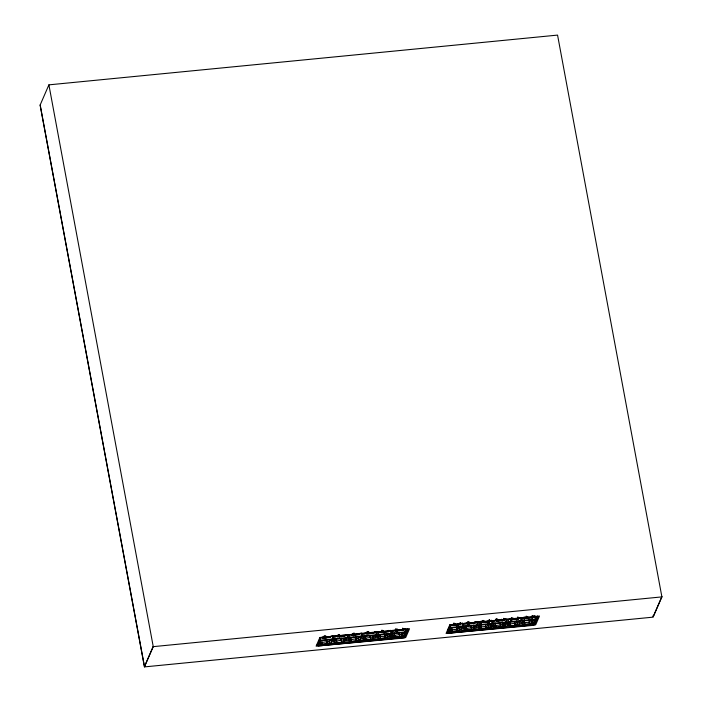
<?xml version="1.0" encoding="UTF-8"?>
<svg xmlns="http://www.w3.org/2000/svg" width="702" height="702" viewBox="0 0 702 702"><rect width="100%" height="100%" fill="white"/><g stroke="black" fill="none" stroke-linecap="round" stroke-linejoin="round"><path stroke-width="1.05" d="M48.903 84.854L40.102 105.107L144.436 666.9L653.097 617.146L661.898 596.893L557.563 35.1L48.903 84.854L153.247 646.647L144.436 666.9M153.203 646.419L144.48 666.488L40.181 104.923M318.497 642.023L320.156 638.197M318.603 645.498L317.453 645.603L320.832 637.837L322.174 637.276L408.195 629.29L404.817 637.065L403.474 637.627L318.41 645.945L318.401 644.41L318.208 644.866L404.264 636.424L407.608 628.738M319.858 642.233L320.13 641.61L320.165 643.909L322.358 643.69L322.042 642.023L319.858 642.233L320.165 643.909M323.253 636.811L322.981 637.425L321.068 637.618L319.919 640.259L333.055 638.969L334.205 636.328L331.098 636.038M326.588 639.443L327.079 643.681L322.157 644.155L322.042 642.023M324.552 637.951L325.105 637.899L324.552 637.951L324.166 635.872M322.157 644.155L322.358 643.69M325.588 637.995L326.202 637.785L325.588 637.995L325.193 635.907M327.281 643.207L329.475 642.997L329.431 640.707L331.344 640.514L332.116 638.759M329.475 642.997L329.431 640.707M329.747 642.374L331.66 642.19L332.809 639.548L332.494 637.872M332.713 640.382L334.635 640.198L334.67 642.488L336.863 642.277L336.556 640.601L334.363 640.812M346.621 637.337L345.858 639.092L343.936 639.285L343.664 639.908L336.346 641.066L336.556 640.601M338.452 636.74L337.899 636.793L338.452 636.74L338.127 634.503M339.066 636.53C340.198 637.065 337.873 635.959 338.68 634.45M336.863 642.277L336.662 642.742L341.584 642.26L341.093 638.03M341.786 641.795L343.98 641.575L343.936 639.285M344.252 640.961L346.165 640.768L347.315 638.127L334.178 639.417L333.029 642.058L334.942 641.865M339.952 635.178L335.574 636.196L334.424 638.838L347.56 637.548L348.71 634.915L345.603 634.626M355.598 636.609L356.089 640.838L351.167 641.321L351.061 639.18L348.868 639.399L349.14 638.776L349.184 641.066L351.369 640.856L350.667 637.091M352.264 633.967L352 634.59L350.079 634.775L348.929 637.416L362.074 636.135L363.215 633.494L360.117 633.204M351.167 641.321L351.369 640.856M354.045 635.213L353.501 635.266L354.045 635.213L353.659 633.125M354.598 635.161L355.212 634.95L354.598 635.161L354.212 633.072M356.3 640.373L358.485 640.163L358.441 637.864L360.363 637.679L361.512 635.038M358.485 640.163L358.441 637.864M358.757 639.54L360.67 639.355L361.82 636.714L348.683 637.995L347.534 640.636L349.447 640.452M363.689 639.654L363.645 637.355L363.689 639.654L365.874 639.434L365.18 635.67M370.103 635.187L370.603 639.417L365.672 639.899L365.567 637.767L363.373 637.978M367.532 633.748C366.304 634.511 368.611 632.95 367.146 631.668M368.006 633.845L368.62 633.643L368.006 633.845L367.62 631.756M365.672 639.899L365.874 639.434M369.103 633.739L369.717 633.529L369.103 633.739L368.717 631.651M372.99 638.741L372.955 636.442L374.868 636.258L375.175 637.934L370.805 638.952M375.175 637.934L376.325 635.292L376.018 633.616M368.962 632.335L364.584 633.362L363.443 635.994L376.579 634.713L377.729 632.072L374.622 631.782M376.237 636.126L378.15 635.933L378.194 638.232L380.379 638.021L379.685 634.257M380.379 638.021L380.177 638.487L387.495 637.319L387.767 636.696L389.68 636.512L389.373 634.836L384.793 636.328L377.878 636.556M381.967 632.484L381.423 632.537L381.967 632.484L381.651 630.247M382.511 632.432L383.125 632.221L382.511 632.432L382.125 630.335M389.68 636.512L390.83 633.871L377.694 635.161L376.544 637.802L378.466 637.609M381.01 631.756L379.098 631.94L377.948 634.582L391.084 633.292L392.234 630.659L388.399 630.44M392.392 635.143L392.655 634.52L392.971 636.196L391.049 636.381L392.199 633.739L405.335 632.458L404.194 635.091L399.613 636.582L394.682 637.065L394.577 634.924L392.392 635.143L391.997 633.046M392.971 636.196L392.699 636.811L394.884 636.6L394.191 632.835M395.989 630.958L396.542 630.905L395.989 630.958L395.603 628.887M394.682 637.065L394.884 636.6M397.569 630.958L397.016 631.01L397.569 630.958L397.183 628.869M403.106 628.553L402.904 629.018L405.089 628.799L405.589 631.879L392.453 633.16L393.603 630.519L397.973 629.501M403.159 630.264C401.93 631.019 404.238 629.466 402.772 628.185M402 635.907L401.965 633.608L403.878 633.423L405.028 630.782M405.089 628.799L404.826 629.422L406.739 629.238L405.589 631.879M407.572 629.185L404.615 635.977L403.466 636.091L403.474 637.627M448.069 629.869L449.333 626.956M448.051 630.264L450.544 624.526M449.824 629.518L450.096 628.895L450.403 630.572L448.49 630.765L449.64 628.123L462.776 626.833L462.469 625.166L461.319 627.799L461.626 629.475L459.713 629.668L459.441 630.282L452.123 631.449L452.018 629.308L449.824 629.518L450.14 631.195L452.325 630.984L451.623 627.219M537.583 616.023L534.24 623.709L448.174 632.151L448.367 631.695L448.376 633.239L533.441 624.912L533.441 623.376L534.582 623.262L537.539 616.47M450.14 631.195L450.403 630.572M453.975 625.289C452.755 626.052 455.054 624.499 453.589 623.209M454.457 625.394L455.072 625.184L454.457 625.394L454.071 623.297M452.123 631.449L452.325 630.984M460.538 622.937L460.337 623.402L462.53 623.183L462.258 623.806L464.171 623.622L463.03 626.254L449.885 627.544L451.035 624.903L452.957 624.719M460.591 624.64C459.371 625.403 461.67 623.85 460.205 622.56M461.319 627.799L456.739 629.29L451.816 629.773M461.626 629.475L462.776 626.833M466.137 625.798L466.83 629.562L464.645 629.773L464.601 627.483L462.688 627.667M464.645 629.773L464.601 627.483M467.936 623.929L468.488 623.867L467.936 623.929L467.55 621.849M468.962 623.973L469.577 623.762L468.962 623.973L468.576 621.884M466.83 629.562L466.628 630.027L471.56 629.545L471.06 625.315M475.052 621.516L474.842 621.981L477.035 621.761L476.763 622.384L478.685 622.2L477.536 624.841L464.399 626.123L465.54 623.481L469.919 622.463M471.762 629.08L476.132 628.053L475.824 626.386L471.244 627.869L466.321 628.351L465.926 626.263M476.132 628.053L477.281 625.421L476.974 623.745M481.335 628.141L481.133 628.606L486.065 628.123L490.637 626.64L490.329 624.964L485.749 626.456L480.826 626.939L481.028 626.465L478.834 626.684L479.106 626.061L479.15 628.36L481.335 628.141L480.642 624.376M482.441 622.507L482.994 622.455L482.441 622.507L482.055 620.428M483.467 622.551L484.082 622.341L483.467 622.551L483.081 620.463M489.557 620.094L489.355 620.559L491.54 620.349L492.041 623.42L478.904 624.701L480.054 622.069L484.424 621.042M489.61 621.805C488.381 622.569 490.689 621.007 489.224 619.726M491.54 620.349L491.268 620.972L493.19 620.779L492.041 623.42M490.637 626.64L491.786 623.999L478.65 625.28L477.5 627.921L479.422 627.737M493.348 625.263L493.611 624.64L493.927 626.316L492.005 626.509L493.155 623.867L506.291 622.577L505.984 620.91L504.835 623.543L505.15 625.219L503.229 625.403L502.957 626.026L495.638 627.193L495.533 625.052L493.348 625.263L493.655 626.939L495.84 626.728L495.147 622.955M493.655 626.939L493.927 626.316M496.402 621.138C495.182 621.902 497.481 620.349 496.016 619.059M496.946 621.086C498.078 621.621 495.761 620.515 496.56 619.006M497.972 621.138L498.596 620.928L497.972 621.138L497.586 619.041M495.638 627.193L495.84 626.728M504.835 623.543L500.254 625.034L495.331 625.517M504.062 618.673L503.861 619.138L506.045 618.927L505.782 619.55L507.695 619.357L506.546 621.998L493.409 623.288L494.559 620.647L498.929 619.62M504.115 620.384C502.886 621.147 505.194 619.594 503.729 618.304M505.15 625.219L506.291 622.577M509.652 621.542L510.354 625.307L508.16 625.517L508.116 623.227L506.203 623.411M508.16 625.517L508.116 623.227M511.933 619.769L511.389 619.822L511.933 619.769L511.547 617.681M512.486 619.717L513.101 619.506L512.486 619.717L512.091 617.628M510.354 625.307L510.152 625.772L515.075 625.289L514.97 623.148L519.34 622.13L519.655 623.797L515.277 624.824M514.97 623.148L509.836 624.096L509.45 622.007M518.567 617.26L518.366 617.725L520.551 617.506L520.287 618.129L522.2 617.944L521.051 620.586L507.915 621.867L509.064 619.225L513.434 618.208M518.076 619.024L518.62 618.971L518.076 619.024L517.69 616.944M519.655 623.797L520.805 621.165L507.66 622.446L506.519 625.087L508.432 624.894M524.859 623.885L524.657 624.35L529.58 623.867L534.161 622.384L533.845 620.708L529.273 622.2L524.341 622.674L524.543 622.209L522.358 622.428L522.63 621.805L522.665 624.104L524.859 623.885L524.157 620.12M526.439 618.348L525.895 618.401L526.439 618.348L526.052 616.259M526.991 618.295L527.606 618.085L526.991 618.295L526.597 616.207M533.072 615.838L532.871 616.303L535.064 616.093L534.792 616.707L536.705 616.523L535.556 619.164L522.42 620.445L523.569 617.813L527.948 616.786M532.581 617.602L533.125 617.549L532.581 617.602L532.195 615.522M533.441 623.376L533.441 624.912M534.161 622.384L535.31 619.743L522.165 621.024L521.024 623.666L522.937 623.481M533.643 624.464L534.784 624.35L538.162 616.584L452.149 624.561L450.807 625.122L447.428 632.897L448.569 632.783M653.132 616.733L661.863 596.665M153.247 646.647L661.898 596.893M323.982 636.74L325.447 636.591M353.001 633.897L354.457 633.757M381.283 631.133L383.467 630.914M453.22 624.096L455.414 623.885M332.809 639.548L319.664 640.838L318.524 643.471L320.437 643.286M376.325 635.292L363.188 636.574L362.039 639.215L363.952 639.031M477.281 625.421L464.145 626.702L462.995 629.343L464.908 629.159M329.159 641.321L321.841 642.488M358.178 638.487L350.86 639.645M372.683 637.065L365.365 638.232M401.693 634.231L394.375 635.389M464.329 628.106L466.523 627.886M507.853 623.841L510.038 623.63M534.389 623.718L535.529 623.604M323.332 644.796L326.57 644.48M330.879 644.059L334.117 643.743M337.355 643.427L340.584 643.111M344.901 642.69L348.139 642.374M352.448 641.953L355.686 641.637M358.924 641.312L362.162 640.996M366.47 640.575L369.708 640.259M374.026 639.838L376.175 639.627M380.493 639.206L383.731 638.89M388.039 638.469L391.277 638.153M395.595 637.732L398.824 637.416M452.22 632.186L455.458 631.87M459.775 631.449L463.004 631.133M467.321 630.712L469.48 630.501M473.789 630.08L477.027 629.764M481.344 629.343L484.582 629.027M488.89 628.606L492.128 628.29M495.366 627.974L498.596 627.658M502.913 627.228L506.151 626.912M510.459 626.491L512.618 626.281M516.935 625.859L520.173 625.543M524.482 625.122L527.72 624.806M652.869 615.944L653.606 615.873M534.994 616.128L535.556 619.164M534.608 615.979L534.994 618.067M534.582 623.262L534.784 624.35M532.669 615.61L533.055 617.707M531.87 616.242L532.256 618.339M531.8 616.409L532.195 618.488M531.932 620.893L532.248 622.569M531.274 619.427L531.976 623.192M529.475 621.726L529.782 623.402M528.878 620.103L529.58 623.867M524.157 616.997L524.552 619.094M524.096 617.163L524.482 619.243M523.955 620.586L524.341 622.674M520.489 617.549L521.051 620.586M517.427 622.314L517.734 623.99M516.769 620.84L517.471 624.604M514.373 621.524L515.075 625.289M510.749 618.313L511.135 620.401M510.679 618.471L511.065 620.559M505.984 618.971L506.546 621.998M503.659 618.453L504.045 620.542M502.922 623.736L503.229 625.403M501.719 619.19L502.106 621.288M502.263 622.262L502.957 626.026M500.465 624.569L500.772 626.245M499.868 622.946L500.57 626.711M497.042 619.094L497.428 621.191M496.489 619.146L496.884 621.244M495.945 619.208L496.332 621.296M491.698 624.833L492.005 626.509M489.154 619.866L489.54 621.963M488.355 620.498L488.741 622.595M488.285 620.665L488.671 622.744M488.416 625.149L488.724 626.825M487.758 623.683L488.452 627.448M485.951 625.991L486.267 627.658M485.363 624.359L486.065 628.123M483.625 620.41L484.02 622.498M482.537 620.515L482.923 622.604M480.642 621.252L481.028 623.35M480.572 621.419L480.958 623.499M480.44 624.841L480.826 626.939M476.974 621.805L477.536 624.841M473.911 626.57L474.219 628.246M473.245 625.105L473.947 628.869M470.858 625.78L471.56 629.545M469.12 621.832L469.515 623.92M468.032 621.937L468.418 624.025M467.225 622.569L467.55 624.815M462.46 623.227L463.03 626.254M460.135 622.709L460.53 624.798M459.398 627.992L459.713 629.668M458.195 623.455L458.582 625.543M458.739 626.517L459.441 630.282M456.554 626.737L457.256 630.501M456.353 627.202L457.046 630.966M454.615 623.244L455.001 625.342M453.518 623.35L453.913 625.447M451.614 631.818L451.816 632.897M448.183 629.089L448.49 630.765M404.615 635.977L404.817 637.065M403.878 633.423L404.194 635.091M402.702 628.325L403.088 630.414M403.466 636.091L403.668 637.17M401.965 633.608L402.272 635.284M399.113 632.353L399.815 636.117M398.911 632.818L399.613 636.582M396.156 628.825L396.7 631.747M390.523 630.264L391.084 633.292M390.742 634.705L391.049 636.381M387.46 635.029L387.767 636.696M386.802 633.555L387.495 637.319M384.608 633.774L385.31 637.539M384.406 634.239L385.108 638.004M382.906 630.966L383.292 633.055M382.669 630.282L383.064 632.379M379.484 634.722L379.87 636.811M376.018 631.677L376.579 634.713M372.955 636.442L373.262 638.118M369.901 635.652L370.603 639.417M368.164 631.703L368.559 633.792M367.076 631.809L367.462 633.897M361.504 633.099L362.074 636.135M360.363 637.679L360.67 639.355M355.396 637.074L356.089 640.838M352.86 633.757L353.185 636.003M348.482 637.302L348.868 639.399M346.999 634.52L347.56 637.548M345.858 639.092L346.165 640.768M343.664 639.908L343.98 641.575M340.891 638.495L341.584 642.26M339.382 635.231L339.768 637.311M339.154 634.538L339.54 636.635M338.61 634.59L338.996 636.688M335.96 638.978L336.346 641.066M332.494 635.942L333.055 638.969M331.344 640.514L331.66 642.19M325.746 635.854L326.132 637.942M326.377 639.908L327.079 643.681M324.649 635.959L325.035 638.048M321.648 644.533L321.841 645.612M317.26 644.524L317.453 645.603M519.603 624.069L519.726 625.131M505.098 625.491L505.221 626.553M490.593 626.904L490.716 627.965M319.884 637.495L316.111 646.173L404.422 637.969L405.765 637.407L409.538 628.729L319.884 637.495M322.367 638.162L322.911 638.109L322.367 638.162M323.464 638.057L324.008 638.004L323.464 638.057M326.746 637.732L327.29 637.679L326.746 637.732M327.843 637.627L328.387 637.574L327.843 637.627M328.94 637.521L329.484 637.469L328.94 637.521M330.08 637.407L330.624 637.355L330.08 637.407M336.872 636.74L337.416 636.688L336.872 636.74M340.154 636.424L340.707 636.372L340.154 636.424M341.251 636.319L341.804 636.266L341.251 636.319M342.348 636.205L342.892 636.152L342.348 636.205M343.445 636.1L343.989 636.047L343.445 636.1M344.585 635.994L345.13 635.933L344.585 635.994M351.377 635.328L351.93 635.275L351.377 635.328M352.474 635.222L353.018 635.161L352.474 635.222M355.756 634.898L356.309 634.845L355.756 634.898M356.853 634.792L357.397 634.74L356.853 634.792M357.95 634.687L358.494 634.626L357.95 634.687M359.091 634.573L359.635 634.52L359.091 634.573M365.882 633.906L366.435 633.853L365.882 633.906M370.261 633.476L370.814 633.423L370.261 633.476M371.358 633.371L371.911 633.318L371.358 633.371M372.455 633.265L372.999 633.213L372.455 633.265M373.596 633.151L374.148 633.099L373.596 633.151M380.396 632.484L380.94 632.432L380.396 632.484M383.678 632.169L384.222 632.116L383.678 632.169M384.775 632.063L385.319 632.002L384.775 632.063M385.863 631.949L386.416 631.897L385.863 631.949M386.96 631.844L387.504 631.791L386.96 631.844M388.101 631.73L388.654 631.677L388.101 631.73M394.901 631.072L395.445 631.019L394.901 631.072M398.183 630.747L398.727 630.694L398.183 630.747M399.28 630.642L399.824 630.589L399.28 630.642M400.368 630.536L400.921 630.484L400.368 630.536M401.465 630.422L402.018 630.37L401.465 630.422M449.85 624.789L446.086 633.458L534.389 625.254L535.731 624.692L539.505 616.014L449.85 624.789M452.334 625.447L452.887 625.394L452.334 625.447M455.624 625.131L456.168 625.078L455.624 625.131M456.712 625.026L457.265 624.964L456.712 625.026M457.809 624.912L458.353 624.859L457.809 624.912M458.906 624.806L459.45 624.754L458.906 624.806M466.839 624.034L467.392 623.981L466.839 624.034M470.129 623.709L470.673 623.657L470.129 623.709M471.217 623.604L471.77 623.552L471.217 623.604M472.314 623.499L472.867 623.446L472.314 623.499M473.411 623.385L473.955 623.332L473.411 623.385M474.552 623.279L475.105 623.227L474.552 623.279M481.353 622.613L481.897 622.56L481.353 622.613M484.634 622.288L485.179 622.235L484.634 622.288M485.731 622.183L486.275 622.13L485.731 622.183M486.819 622.077L487.372 622.025L486.819 622.077M487.916 621.972L488.46 621.919L487.916 621.972M499.14 620.875L499.684 620.822L499.14 620.875M500.236 620.761L500.78 620.708L500.236 620.761M501.325 620.656L501.877 620.603L501.325 620.656M502.421 620.55L502.974 620.498L502.421 620.55M510.363 619.778L510.907 619.717L510.363 619.778M513.645 619.454L514.189 619.401L513.645 619.454M514.741 619.348L515.286 619.296L514.741 619.348M515.838 619.243L516.382 619.182L515.838 619.243M516.926 619.129L517.479 619.076L516.926 619.129M524.868 618.357L525.412 618.304L524.868 618.357M528.15 618.032L528.703 617.979L528.15 618.032M529.247 617.927L529.791 617.874L529.247 617.927M530.343 617.821L530.887 617.769L530.343 617.821M531.44 617.716L531.984 617.663L531.44 617.716"/></g></svg>
